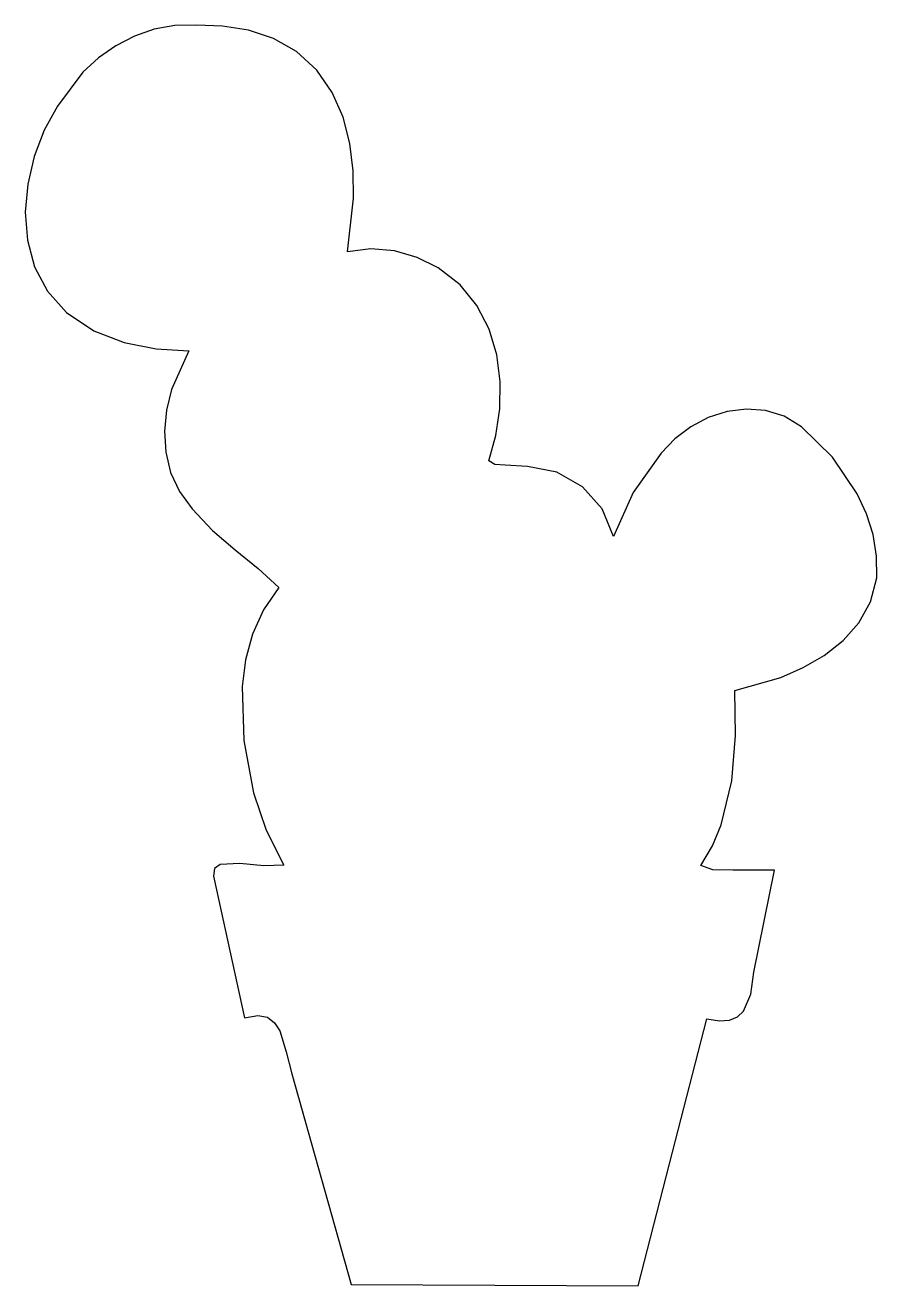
# Model space of a CAD drawing. Header units: millimetres. Extents: x -0.2 to 46.3, y -68.6 to 0.2.
import ezdxf

# ---------------------------------------------------------------- set-up
doc = ezdxf.new("R2010")
doc.units = ezdxf.units.MM
doc.layers.get('0').update_dxf_attribs({"lineweight": 25, "true_color": 0xffffff})

msp = doc.modelspace()

# ---------------------------------------------------------------- linework, layer by layer
at = {"color": 178, "true_color": 0x000000}
for p, q in [((8.012, 0.136), (6.88, -0.068)), ((9.181, 0.155), (8.012, 0.136)), ((10.612, 0.108), (9.181, 0.155)), ((9.181, 0.155), (9.181, 0.155)), ((12.031, -0.121), (10.612, 0.108)), ((5.8, -0.442), (4.783, -0.968)), ((6.88, -0.068), (5.8, -0.442)), ((13.388, -0.568), (12.031, -0.121)), ((14.636, -1.273), (13.388, -0.568)), ((4.783, -0.968), (3.842, -1.629)), ((15.752, -2.303), (14.636, -1.273)), ((3.842, -1.629), (2.99, -2.409)), ((2.99, -2.409), (1.606, -4.257)), ((16.59, -3.509), (15.752, -2.303)), ((17.179, -4.852), (16.59, -3.509)), ((1.606, -4.257), (0.887, -5.57)), ((17.55, -6.293), (17.179, -4.852)), ((0.887, -5.57), (0.337, -7.002)), ((17.729, -7.78), (17.55, -6.293)), ((0.337, -7.002), (-0.019, -8.508)), ((17.749, -9.287), (17.729, -7.78)), ((-0.019, -8.508), (-0.154, -10.039)), ((17.427, -12.21), (17.749, -9.287)), ((-0.154, -10.039), (-0.037, -11.562)), ((-0.037, -11.562), (0.36, -13.016)), ((18.702, -12.041), (17.427, -12.21)), ((19.982, -12.149), (18.702, -12.041)), ((21.221, -12.507), (19.982, -12.149)), ((0.36, -13.016), (1.065, -14.351)), ((22.369, -13.087), (21.221, -12.507)), ((23.561, -14.009), (22.369, -13.087)), ((1.065, -14.351), (2.106, -15.52)), ((24.481, -15.137), (23.561, -14.009)), ((2.106, -15.52), (3.585, -16.513)), ((25.143, -16.423), (24.481, -15.137)), ((25.563, -17.823), (25.143, -16.423)), ((3.585, -16.513), (5.241, -17.153)), ((5.241, -17.153), (6.996, -17.498)), ((6.996, -17.498), (8.773, -17.608)), ((8.773, -17.608), (7.824, -19.713)), ((25.755, -19.281), (25.563, -17.823)), ((7.824, -19.713), (7.555, -20.845)), ((25.736, -20.762), (25.755, -19.281)), ((7.555, -20.845), (7.447, -21.994)), ((25.52, -22.222), (25.736, -20.762)), ((37.102, -21.252), (36.142, -21.755)), ((38.124, -20.921), (37.102, -21.252)), ((39.176, -20.783), (38.124, -20.921)), ((40.225, -20.862), (39.176, -20.783)), ((41.239, -21.179), (40.225, -20.862)), ((42.186, -21.756), (41.239, -21.179)), ((7.447, -21.994), (7.515, -23.135)), ((36.142, -21.755), (35.277, -22.407)), ((43.877, -23.416), (42.186, -21.756)), ((25.123, -23.615), (25.52, -22.222)), ((35.277, -22.407), (34.537, -23.187)), ((7.515, -23.135), (7.778, -24.239)), ((34.537, -23.187), (33.009, -25.331)), ((25.45, -23.813), (25.123, -23.615)), ((26.019, -23.848), (25.45, -23.813)), ((27.234, -23.918), (26.019, -23.848)), ((28.836, -24.232), (27.234, -23.918)), ((45.228, -25.406), (43.877, -23.416)), ((7.778, -24.239), (8.253, -25.279)), ((30.236, -25.027), (28.836, -24.232)), ((8.253, -25.279), (8.956, -26.23)), ((31.306, -26.22), (30.236, -25.027)), ((33.009, -25.331), (31.922, -27.731)), ((45.728, -26.494), (45.228, -25.406)), ((8.956, -26.23), (10.053, -27.405)), ((31.922, -27.731), (31.306, -26.22)), ((46.084, -27.63), (45.728, -26.494)), ((10.053, -27.405), (11.297, -28.461)), ((46.278, -28.799), (46.084, -27.63)), ((11.297, -28.461), (12.55, -29.472)), ((46.29, -29.991), (46.278, -28.799)), ((12.55, -29.472), (13.67, -30.508)), ((45.942, -31.301), (46.29, -29.991)), ((13.67, -30.508), (12.834, -31.73)), ((45.316, -32.435), (45.942, -31.301)), ((12.834, -31.73), (12.24, -33.055)), ((44.462, -33.405), (45.316, -32.435)), ((12.24, -33.055), (11.863, -34.458)), ((43.429, -34.22), (44.462, -33.405)), ((42.281, -34.885), (43.429, -34.22)), ((11.863, -34.458), (11.677, -35.914)), ((41.054, -35.42), (42.281, -34.885)), ((38.556, -36.141), (41.054, -35.42)), ((11.677, -35.914), (11.768, -38.861)), ((38.589, -38.589), (38.556, -36.141)), ((11.768, -38.861), (12.303, -41.717)), ((38.391, -41.068), (38.589, -38.589)), ((37.811, -43.467), (38.391, -41.068)), ((12.303, -41.717), (12.993, -43.745)), ((12.993, -43.745), (13.953, -45.658)), ((37.33, -44.602), (37.811, -43.467)), ((36.698, -45.674), (37.33, -44.602)), ((10.176, -45.853), (10.114, -46.268)), ((10.474, -45.628), (10.176, -45.853)), ((11.543, -45.565), (10.474, -45.628)), ((12.857, -45.7), (11.543, -45.565)), ((13.953, -45.658), (12.857, -45.7)), ((37.357, -45.911), (36.698, -45.674)), ((38.435, -45.937), (37.357, -45.911)), ((40.707, -45.93), (38.435, -45.937)), ((39.582, -51.494), (40.707, -45.93)), ((10.114, -46.268), (11.814, -53.993)), ((39.427, -52.707), (39.582, -51.494)), ((39.023, -53.625), (39.427, -52.707)), ((38.693, -53.933), (39.023, -53.625)), ((11.814, -53.993), (12.527, -53.859)), ((12.527, -53.859), (13.061, -53.961)), ((13.061, -53.961), (13.449, -54.255)), ((13.449, -54.255), (13.726, -54.696)), ((35.15, -61.327), (37.017, -54.047)), ((37.017, -54.047), (37.704, -54.16)), ((37.704, -54.16), (38.258, -54.117)), ((38.258, -54.117), (38.693, -53.933)), ((13.726, -54.696), (14.08, -55.844)), ((14.08, -55.844), (14.39, -57.049)), ((14.39, -57.049), (16.01, -62.788)), ((33.284, -68.607), (35.15, -61.327)), ((16.01, -62.788), (17.629, -68.528)), ((17.629, -68.528), (25.456, -68.568)), ((25.456, -68.568), (33.284, -68.607))]:
    msp.add_line(p, q, dxfattribs=at)

doc.saveas('drawing.dxf')
